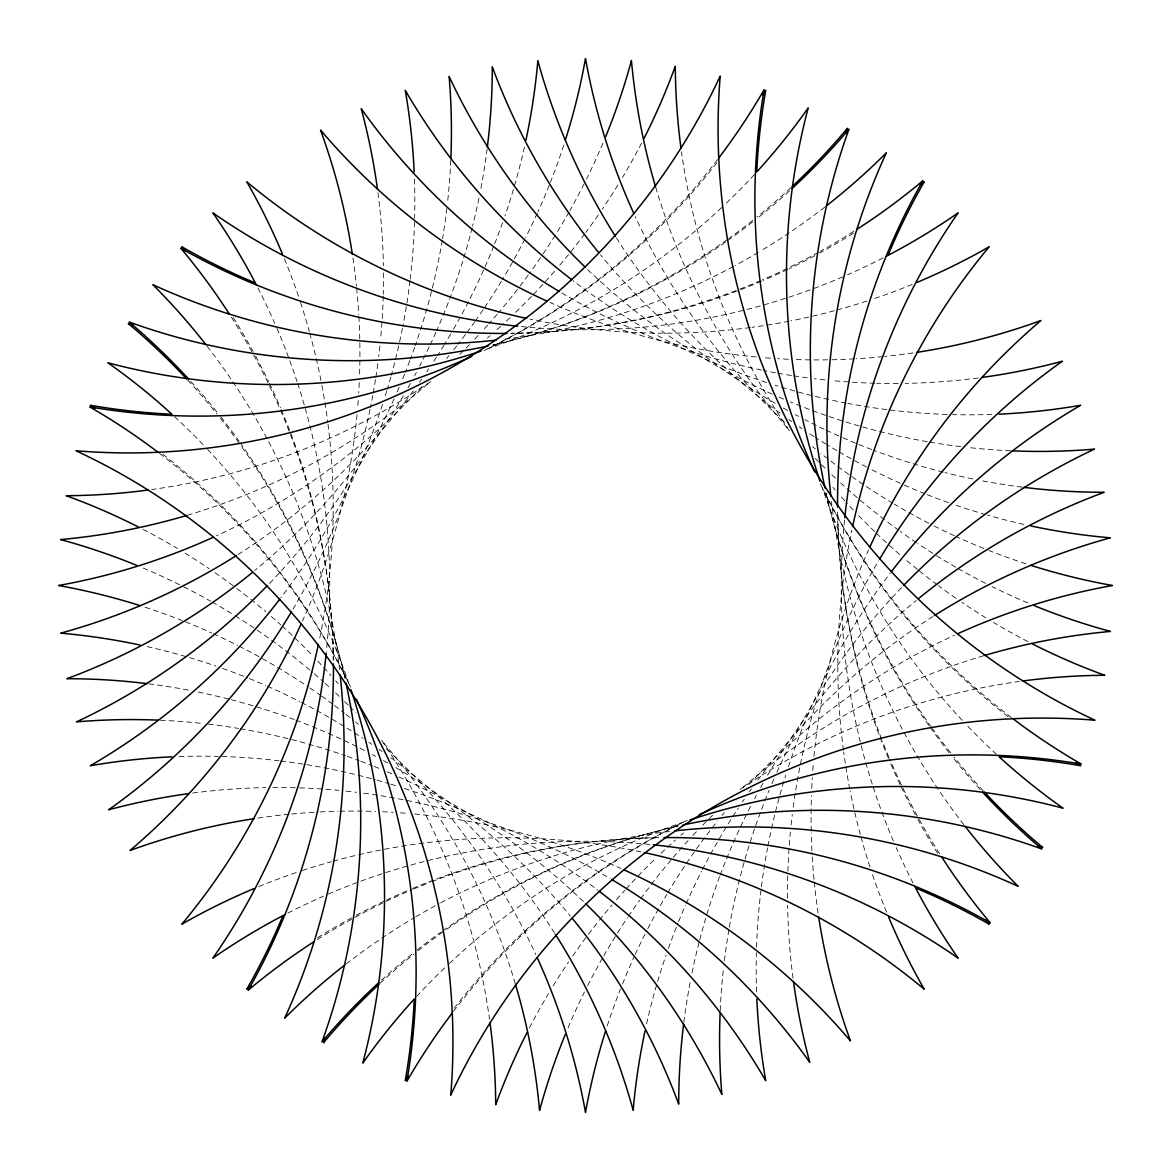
<?xml version="1.0" encoding="UTF-8"?>
<svg xmlns="http://www.w3.org/2000/svg" width="1171" height="1171" viewBox="0 0 1171 1171"><rect width="100%" height="100%" fill="white"/><g stroke="black" fill="none" stroke-linecap="round" stroke-linejoin="round"><path stroke-width="0.75" stroke-dasharray="5 3.75" d="M159.549 453.426A652.525 652.525 0 0 1 347.846 681.507M1011.451 717.574A652.525 652.525 0 0 1 823.154 489.493M717.574 159.549A652.525 652.525 0 0 1 489.493 347.846M453.426 1011.451A652.525 652.525 0 0 1 681.507 823.154M258.806 886.579A652.525 652.525 0 0 1 297.302 872.19M302.367 870.507A652.525 652.525 0 0 1 331.422 861.68M333.149 861.212A652.525 652.525 0 0 1 640.903 851.829M912.194 284.421A652.525 652.525 0 0 1 873.698 298.81M866.935 301.049A652.525 652.525 0 0 1 836.123 310.256M834.396 310.725A652.525 652.525 0 0 1 790.923 320.854M789.166 321.205A652.525 652.525 0 0 1 752.148 327.309M750.377 327.543A652.525 652.525 0 0 1 530.097 319.171M327.997 424.165A652.525 652.525 0 0 1 319.171 640.903M284.421 258.806A652.525 652.525 0 0 1 298.81 297.302M300.493 302.367A652.525 652.525 0 0 1 309.32 331.422M309.788 333.149A652.525 652.525 0 0 1 321.542 383.576M321.879 385.332A652.525 652.525 0 0 1 327.778 422.394M886.579 912.194A652.525 652.525 0 0 1 872.19 873.698M869.951 866.935A652.525 652.525 0 0 1 860.744 836.123M860.275 834.396A652.525 652.525 0 0 1 850.146 790.923M849.795 789.166A652.525 652.525 0 0 1 843.691 752.148M843.457 750.377A652.525 652.525 0 0 1 851.829 530.097M416.656 996.448A652.525 652.525 0 0 1 446.751 965.899M449.342 963.455A652.525 652.525 0 0 1 683.074 822.262M754.344 174.552A652.525 652.525 0 0 1 724.249 205.101M721.658 207.545A652.525 652.525 0 0 1 487.926 348.738M174.552 416.656A652.525 652.525 0 0 1 205.101 446.751M207.545 449.342A652.525 652.525 0 0 1 348.738 683.074M996.448 754.344A652.525 652.525 0 0 1 965.899 724.249M962.24 720.355A652.525 652.525 0 0 1 822.262 487.926M381.483 980.156A652.525 652.525 0 0 1 414.124 952.36M416.92 950.149A652.525 652.525 0 0 1 441.218 931.926M442.667 930.886A652.525 652.525 0 0 1 677.716 826.14M789.517 190.844A652.525 652.525 0 0 1 756.876 218.64M752.675 221.948A652.525 652.525 0 0 1 726.869 241.138M725.405 242.177A652.525 652.525 0 0 1 493.284 344.86M190.844 381.483A652.525 652.525 0 0 1 218.64 414.124M220.851 416.92A652.525 652.525 0 0 1 239.074 441.218M240.114 442.667A652.525 652.525 0 0 1 344.86 677.716M980.156 789.517A652.525 652.525 0 0 1 952.36 756.876M949.052 752.675A652.525 652.525 0 0 1 929.862 726.869M928.823 725.405A652.525 652.525 0 0 1 826.14 493.284M207.15 346.265A652.525 652.525 0 0 1 339.561 669.622M963.85 824.735A652.525 652.525 0 0 1 831.439 501.378M824.735 207.15A652.525 652.525 0 0 1 759.862 251.472M758.34 252.394A652.525 652.525 0 0 1 735.022 265.612M733.441 266.461A652.525 652.525 0 0 1 501.378 339.561M346.265 963.85A652.525 652.525 0 0 1 414.197 917.698M415.749 916.791A652.525 652.525 0 0 1 439.125 903.69M440.706 902.856A652.525 652.525 0 0 1 669.622 831.439M231.375 317.209A652.525 652.525 0 0 1 279.869 408.679M280.572 410.318A652.525 652.525 0 0 1 333.413 660.371M939.625 853.791A652.525 652.525 0 0 1 889.726 759.042M889.023 757.403A652.525 652.525 0 0 1 882.305 740.877M881.661 739.208A652.525 652.525 0 0 1 837.587 510.629M853.791 231.375A652.525 652.525 0 0 1 820.007 251.472M818.441 252.336A652.525 652.525 0 0 1 762.321 279.869M760.682 280.572A652.525 652.525 0 0 1 737.54 289.984M735.871 290.628A652.525 652.525 0 0 1 510.629 333.413M317.209 939.625A652.525 652.525 0 0 1 411.958 889.726M413.597 889.023A652.525 652.525 0 0 1 430.123 882.305M431.792 881.661A652.525 652.525 0 0 1 660.371 837.587M287.876 913.087A652.525 652.525 0 0 1 323.386 896.225M328.29 894.088A652.525 652.525 0 0 1 651.486 844.613M883.124 257.913A652.525 652.525 0 0 1 847.614 274.775M842.71 276.912A652.525 652.525 0 0 1 519.514 326.387M297.668 383.444A652.525 652.525 0 0 1 326.387 651.486M257.913 287.876A652.525 652.525 0 0 1 274.775 323.386M276.912 328.29A652.525 652.525 0 0 1 297.112 381.761M913.087 883.124A652.525 652.525 0 0 1 896.225 847.614M893.4 841.071A652.525 652.525 0 0 1 872.776 785.858M872.234 784.146A652.525 652.525 0 0 1 844.613 519.514M524.418 147.136A652.525 652.525 0 0 1 504.95 215.859M502.593 222.607A652.525 652.525 0 0 1 494.425 244.344M493.767 246.012A652.525 652.525 0 0 1 451.508 332.608M450.601 334.159A652.525 652.525 0 0 1 445.097 343.366M444.175 344.889A652.525 652.525 0 0 1 437.53 355.486M436.563 356.994A652.525 652.525 0 0 1 432.67 362.981M428.703 368.924A652.525 652.525 0 0 1 426.712 371.866M421.619 379.214A652.525 652.525 0 0 1 419.555 382.127M413.275 390.821A652.525 652.525 0 0 1 238.05 554.512M646.582 1023.864A652.525 652.525 0 0 1 666.05 955.141M668.407 948.393A652.525 652.525 0 0 1 677.907 923.333M678.58 921.679A652.525 652.525 0 0 1 685.503 905.242M686.221 903.602A652.525 652.525 0 0 1 701.546 871.312M702.366 869.716A652.525 652.525 0 0 1 738.33 808.019M742.297 802.076A652.525 652.525 0 0 1 744.288 799.134M749.381 791.786A652.525 652.525 0 0 1 751.445 788.873M757.725 780.179A652.525 652.525 0 0 1 932.95 616.488M1023.864 524.418A652.525 652.525 0 0 1 987.504 515.123M985.792 514.64A652.525 652.525 0 0 1 955.141 504.95M948.393 502.593A652.525 652.525 0 0 1 926.656 494.425M924.988 493.767A652.525 652.525 0 0 1 901.963 484.047M900.338 483.316A652.525 652.525 0 0 1 868.121 467.829M866.54 467.009A652.525 652.525 0 0 1 838.392 451.508M836.841 450.601A652.525 652.525 0 0 1 827.634 445.097M826.111 444.175A652.525 652.525 0 0 1 815.514 437.53M814.006 436.563A652.525 652.525 0 0 1 808.019 432.67M802.076 428.703A652.525 652.525 0 0 1 799.134 426.712M791.786 421.619A652.525 652.525 0 0 1 788.873 419.555M780.179 413.275A652.525 652.525 0 0 1 616.488 238.05M147.136 646.582A652.525 652.525 0 0 1 215.859 666.05M222.607 668.407A652.525 652.525 0 0 1 247.667 677.907M249.321 678.58A652.525 652.525 0 0 1 265.758 685.503M267.398 686.221A652.525 652.525 0 0 1 299.688 701.546M301.284 702.366A652.525 652.525 0 0 1 362.981 738.33M368.924 742.297A652.525 652.525 0 0 1 371.866 744.288M379.214 749.381A652.525 652.525 0 0 1 382.127 751.445M390.821 757.725A652.525 652.525 0 0 1 554.512 932.95M143.243 568.081A652.525 652.525 0 0 1 182.178 586.027M183.774 586.832A652.525 652.525 0 0 1 210.546 601.133M212.112 602.011A652.525 652.525 0 0 1 233.615 614.79M235.137 615.741A652.525 652.525 0 0 1 312.891 672.637M314.252 673.808A652.525 652.525 0 0 1 323.679 682.034M325.011 683.235A652.525 652.525 0 0 1 330.31 688.021M335.565 692.881A652.525 652.525 0 0 1 339.458 696.555M344.596 701.502A652.525 652.525 0 0 1 348.416 705.249M349.69 706.508A652.525 652.525 0 0 1 355.984 712.846M383.795 743.102A652.525 652.525 0 0 1 515.46 984.313M1027.757 602.919A652.525 652.525 0 0 1 992.013 586.569M985.631 583.363A652.525 652.525 0 0 1 957.336 568.096M955.785 567.203A652.525 652.525 0 0 1 934.356 554.322M932.848 553.371A652.525 652.525 0 0 1 917.888 543.637M916.41 542.627A652.525 652.525 0 0 1 900.265 531.4M898.816 530.346A652.525 652.525 0 0 1 885.905 520.758M884.486 519.675A652.525 652.525 0 0 1 840.69 482.979M835.435 478.119A652.525 652.525 0 0 1 831.542 474.445M825.131 468.254A652.525 652.525 0 0 1 820.051 463.233M818.792 461.974A652.525 652.525 0 0 1 815.016 458.154M787.205 427.898A652.525 652.525 0 0 1 655.54 186.687M602.919 143.243A652.525 652.525 0 0 1 586.569 178.987M584.168 183.774A652.525 652.525 0 0 1 569.867 210.546M568.989 212.112A652.525 652.525 0 0 1 556.21 233.615M555.259 235.137A652.525 652.525 0 0 1 541.631 256.083M540.621 257.547A652.525 652.525 0 0 1 529.292 273.633M528.238 275.068A652.525 652.525 0 0 1 518.592 287.934M517.494 289.339A652.525 652.525 0 0 1 498.363 312.891M497.192 314.252A652.525 652.525 0 0 1 488.966 323.679M487.765 325.011A652.525 652.525 0 0 1 482.979 330.31M478.119 335.565A652.525 652.525 0 0 1 474.445 339.458M469.498 344.596A652.525 652.525 0 0 1 458.154 355.984M427.898 383.795A652.525 652.525 0 0 1 186.687 515.46M568.081 1027.757A652.525 652.525 0 0 1 584.431 992.013M587.637 985.631A652.525 652.525 0 0 1 602.904 957.336M603.797 955.785A652.525 652.525 0 0 1 616.678 934.356M617.629 932.848A652.525 652.525 0 0 1 627.363 917.888M628.373 916.41A652.525 652.525 0 0 1 639.6 900.265M640.654 898.816A652.525 652.525 0 0 1 650.242 885.905M651.325 884.486A652.525 652.525 0 0 1 688.021 840.69M692.881 835.435A652.525 652.525 0 0 1 696.555 831.542M702.746 825.131A652.525 652.525 0 0 1 707.767 820.051M709.026 818.792A652.525 652.525 0 0 1 712.846 815.016M743.102 787.205A652.525 652.525 0 0 1 984.313 655.54M179.104 756.554A652.525 652.525 0 0 1 218.406 756.378M221.978 756.481A652.525 652.525 0 0 1 278.961 760.755M280.733 760.974A652.525 652.525 0 0 1 375.262 779.681M376.989 780.164A652.525 652.525 0 0 1 389.006 783.648M390.719 784.16A652.525 652.525 0 0 1 395.842 785.726M404.361 788.449A652.525 652.525 0 0 1 597.883 890.253M991.896 414.446A652.525 652.525 0 0 1 952.594 414.622M947.251 414.461A652.525 652.525 0 0 1 888.496 409.806M886.725 409.587A652.525 652.525 0 0 1 847.906 403.439M846.15 403.102A652.525 652.525 0 0 1 830.4 399.867M828.658 399.487A652.525 652.525 0 0 1 775.158 385.274M766.639 382.551A652.525 652.525 0 0 1 573.117 280.747M414.519 221.978A652.525 652.525 0 0 1 410.245 278.961M410.026 280.733A652.525 652.525 0 0 1 402.765 326.592M402.414 328.348A652.525 652.525 0 0 1 399.091 344.084M398.711 345.826A652.525 652.525 0 0 1 391.319 375.262M390.836 376.989A652.525 652.525 0 0 1 387.352 389.006M386.84 390.719A652.525 652.525 0 0 1 385.274 395.842M382.551 404.361A652.525 652.525 0 0 1 280.747 597.883M414.446 179.104A652.525 652.525 0 0 1 414.622 218.406M756.554 991.896A652.525 652.525 0 0 1 756.378 952.594M756.539 947.251A652.525 652.525 0 0 1 761.194 888.496M761.413 886.725A652.525 652.525 0 0 1 767.561 847.906M767.898 846.15A652.525 652.525 0 0 1 771.133 830.4M771.513 828.658A652.525 652.525 0 0 1 785.726 775.158M788.449 766.639A652.525 652.525 0 0 1 890.253 573.117M160.383 720.224A652.525 652.525 0 0 1 203.139 723.532M208.453 724.146A652.525 652.525 0 0 1 238.518 728.435M240.275 728.728A652.525 652.525 0 0 1 345.694 755.778M347.377 756.364A652.525 652.525 0 0 1 359.146 760.623M360.814 761.252A652.525 652.525 0 0 1 372.48 765.761M374.149 766.42A652.525 652.525 0 0 1 380.765 769.127M387.352 771.894A652.525 652.525 0 0 1 392.27 774.016M398.799 776.9A652.525 652.525 0 0 1 584.314 902.387M1010.617 450.776A652.525 652.525 0 0 1 967.861 447.468M960.776 446.634A652.525 652.525 0 0 1 928.969 441.965M927.198 441.657A652.525 652.525 0 0 1 790.235 401.873M783.648 399.106A652.525 652.525 0 0 1 778.73 396.984M772.201 394.1A652.525 652.525 0 0 1 586.686 268.613M450.776 160.383A652.525 652.525 0 0 1 447.468 203.139M446.854 208.453A652.525 652.525 0 0 1 442.565 238.518M442.272 240.275A652.525 652.525 0 0 1 415.222 345.694M414.636 347.377A652.525 652.525 0 0 1 410.377 359.146M409.748 360.814A652.525 652.525 0 0 1 405.239 372.48M404.58 374.149A652.525 652.525 0 0 1 401.873 380.765M399.106 387.352A652.525 652.525 0 0 1 396.984 392.27M394.1 398.799A652.525 652.525 0 0 1 268.613 584.314M720.224 1010.617A652.525 652.525 0 0 1 723.532 967.861M724.366 960.776A652.525 652.525 0 0 1 729.035 928.969M729.343 927.198A652.525 652.525 0 0 1 769.127 790.235M771.894 783.648A652.525 652.525 0 0 1 774.016 778.73M776.9 772.201A652.525 652.525 0 0 1 902.387 586.686M383.239 296.073A652.525 652.525 0 0 1 380.619 338.843M379.902 345.972A652.525 652.525 0 0 1 378.701 356.613M377.794 363.713A652.525 652.525 0 0 1 375.759 377.838M375.481 379.594A652.525 652.525 0 0 1 373.095 393.69M372.773 395.447A652.525 652.525 0 0 1 370.402 407.742M370.036 409.484A652.525 652.525 0 0 1 292.428 610.164M377.94 192.688A652.525 652.525 0 0 1 383.385 265.7M383.473 272.843A652.525 652.525 0 0 1 383.283 294.287M793.06 978.312A652.525 652.525 0 0 1 787.615 905.3M787.527 898.157A652.525 652.525 0 0 1 787.82 873.142M787.878 871.356A652.525 652.525 0 0 1 790.381 832.157M791.098 825.028A652.525 652.525 0 0 1 792.299 814.387M793.206 807.287A652.525 652.525 0 0 1 878.572 560.836M978.312 377.94A652.525 652.525 0 0 1 905.3 383.385M898.157 383.473A652.525 652.525 0 0 1 876.713 383.283M874.927 383.239A652.525 652.525 0 0 1 832.157 380.619M825.028 379.902A652.525 652.525 0 0 1 814.387 378.701M807.287 377.794A652.525 652.525 0 0 1 793.162 375.759M791.406 375.481A652.525 652.525 0 0 1 777.31 373.095M775.553 372.773A652.525 652.525 0 0 1 763.258 370.402M761.516 370.036A652.525 652.525 0 0 1 560.836 292.428M192.688 793.06A652.525 652.525 0 0 1 265.7 787.615M272.843 787.527A652.525 652.525 0 0 1 297.858 787.82M299.644 787.878A652.525 652.525 0 0 1 338.843 790.381M345.972 791.098A652.525 652.525 0 0 1 356.613 792.299M363.713 793.206A652.525 652.525 0 0 1 610.164 878.572M487.136 148.805A652.525 652.525 0 0 1 480.359 191.151M478.968 198.148A652.525 652.525 0 0 1 472.601 226.018M472.176 227.745A652.525 652.525 0 0 1 436.651 330.632M435.934 332.257A652.525 652.525 0 0 1 429.977 345.255M429.215 346.865A652.525 652.525 0 0 1 419.686 366.084M416.378 372.422A652.525 652.525 0 0 1 414.71 375.584M410.435 383.415A652.525 652.525 0 0 1 407.815 388.084M403.366 395.827A652.525 652.525 0 0 1 254.839 570.467M683.864 1022.195A652.525 652.525 0 0 1 690.641 979.849M692.032 972.852A652.525 652.525 0 0 1 699.277 941.528M699.716 939.786A652.525 652.525 0 0 1 719.565 876.772M720.194 875.103A652.525 652.525 0 0 1 751.314 804.916M754.622 798.578A652.525 652.525 0 0 1 756.29 795.416M760.565 787.585A652.525 652.525 0 0 1 763.185 782.916M767.634 775.173A652.525 652.525 0 0 1 916.161 600.533M1022.195 487.136A652.525 652.525 0 0 1 979.849 480.359M972.852 478.968A652.525 652.525 0 0 1 944.982 472.601M943.255 472.176A652.525 652.525 0 0 1 873.42 450.176M871.751 449.547A652.525 652.525 0 0 1 840.368 436.651M838.743 435.934A652.525 652.525 0 0 1 825.745 429.977M824.135 429.215A652.525 652.525 0 0 1 804.916 419.686M798.578 416.378A652.525 652.525 0 0 1 795.416 414.71M787.585 410.435A652.525 652.525 0 0 1 782.916 407.815M775.173 403.366A652.525 652.525 0 0 1 600.533 254.839M148.805 683.864A652.525 652.525 0 0 1 191.151 690.641M198.148 692.032A652.525 652.525 0 0 1 229.472 699.277M231.214 699.716A652.525 652.525 0 0 1 294.228 719.565M295.897 720.194A652.525 652.525 0 0 1 366.084 751.314M372.422 754.622A652.525 652.525 0 0 1 375.584 756.29M383.415 760.565A652.525 652.525 0 0 1 388.084 763.185M395.827 767.634A652.525 652.525 0 0 1 570.467 916.161M145.102 607.237A652.525 652.525 0 0 1 182.105 620.513M185.413 621.83A652.525 652.525 0 0 1 211.717 633.013M213.342 633.76A652.525 652.525 0 0 1 237.508 645.353M239.104 646.158A652.525 652.525 0 0 1 308.31 686.909M309.788 687.919A652.525 652.525 0 0 1 320.064 695.032M321.527 696.072A652.525 652.525 0 0 1 333.091 704.488M334.525 705.557A652.525 652.525 0 0 1 344.464 713.154M345.869 714.251A652.525 652.525 0 0 1 350.07 717.574M355.633 722.053A652.525 652.525 0 0 1 358.385 724.322M386.635 749.016A652.525 652.525 0 0 1 535.762 954.409M1025.898 563.763A652.525 652.525 0 0 1 988.895 550.487M983.933 548.496A652.525 652.525 0 0 1 956.034 536.508M954.409 535.762A652.525 652.525 0 0 1 930.316 524.037M928.72 523.217A652.525 652.525 0 0 1 894.351 504.159M892.814 503.252A652.525 652.525 0 0 1 820.93 453.426M815.367 448.947A652.525 652.525 0 0 1 812.615 446.678M784.365 421.984A652.525 652.525 0 0 1 635.238 216.591M563.763 145.102A652.525 652.525 0 0 1 550.487 182.105M549.17 185.413A652.525 652.525 0 0 1 537.987 211.717M537.24 213.342A652.525 652.525 0 0 1 525.647 237.508M524.842 239.104A652.525 652.525 0 0 1 502.33 279.708M501.408 281.245A652.525 652.525 0 0 1 484.091 308.31M483.081 309.788A652.525 652.525 0 0 1 475.968 320.064M474.928 321.527A652.525 652.525 0 0 1 466.512 333.091M465.443 334.525A652.525 652.525 0 0 1 457.846 344.464M456.749 345.869A652.525 652.525 0 0 1 453.426 350.07M448.947 355.633A652.525 652.525 0 0 1 446.678 358.385M421.984 386.635A652.525 652.525 0 0 1 216.591 535.762M607.237 1025.898A652.525 652.525 0 0 1 620.513 988.895M622.504 983.933A652.525 652.525 0 0 1 634.492 956.034M635.238 954.409A652.525 652.525 0 0 1 646.963 930.316M647.783 928.72A652.525 652.525 0 0 1 666.841 894.351M667.748 892.814A652.525 652.525 0 0 1 717.574 820.93M722.053 815.367A652.525 652.525 0 0 1 724.322 812.615M749.016 784.365A652.525 652.525 0 0 1 954.409 635.238M359.248 382.654A652.525 652.525 0 0 1 358.692 393.339M358.209 400.467A652.525 652.525 0 0 1 357.653 407.596M357.023 414.71A652.525 652.525 0 0 1 302.469 621.04M352.91 257.957A652.525 652.525 0 0 1 356.467 286.31M356.643 288.081A652.525 652.525 0 0 1 358.78 314.809M358.882 316.58A652.525 652.525 0 0 1 359.541 375.51M818.09 913.043A652.525 652.525 0 0 1 814.182 881.134M814.006 879.362A652.525 652.525 0 0 1 812.015 852.634M811.927 850.849A652.525 652.525 0 0 1 811.269 833.02M811.225 831.234A652.525 652.525 0 0 1 811.459 795.49M811.752 788.346A652.525 652.525 0 0 1 812.308 777.661M812.791 770.533A652.525 652.525 0 0 1 813.347 763.404M813.977 756.29A652.525 652.525 0 0 1 868.531 549.96M913.043 352.91A652.525 652.525 0 0 1 884.691 356.467M882.919 356.643A652.525 652.525 0 0 1 856.191 358.78M854.42 358.882A652.525 652.525 0 0 1 829.449 359.804M827.648 359.834A652.525 652.525 0 0 1 795.49 359.541M788.346 359.248A652.525 652.525 0 0 1 777.661 358.692M770.533 358.209A652.525 652.525 0 0 1 763.404 357.653M756.29 357.023A652.525 652.525 0 0 1 549.96 302.469M257.957 818.09A652.525 652.525 0 0 1 289.866 814.182M291.638 814.006A652.525 652.525 0 0 1 318.366 812.015M320.151 811.927A652.525 652.525 0 0 1 337.98 811.269M339.766 811.225A652.525 652.525 0 0 1 375.51 811.459M382.654 811.752A652.525 652.525 0 0 1 393.339 812.308M400.467 812.791A652.525 652.525 0 0 1 407.596 813.347M414.71 813.977A652.525 652.525 0 0 1 621.04 868.531M162.813 454.202A652.525 652.525 0 0 1 350.641 687.143M1008.187 716.798A652.525 652.525 0 0 1 820.359 483.857M716.798 162.813A652.525 652.525 0 0 1 483.857 350.641M454.202 1008.187A652.525 652.525 0 0 1 687.143 820.359M641.606 143.082A652.525 652.525 0 0 1 622.489 177.45M617.864 185.077A652.525 652.525 0 0 1 602.362 209.082M598.322 214.981A652.525 652.525 0 0 1 585.822 232.4M584.753 233.834A652.525 652.525 0 0 1 559.138 265.934M554.483 271.365A652.525 652.525 0 0 1 532.805 295.092M531.561 296.38A652.525 652.525 0 0 1 515.138 312.803M509.956 317.736A652.525 652.525 0 0 1 502.096 325.026M500.778 326.241A652.525 652.525 0 0 1 495.465 331.012M490.107 335.726A652.525 652.525 0 0 1 487.414 338.053M430.782 381.57A652.525 652.525 0 0 1 151.703 489.537M529.394 1027.918A652.525 652.525 0 0 1 548.511 993.55M553.136 985.923A652.525 652.525 0 0 1 568.638 961.918M572.678 956.019A652.525 652.525 0 0 1 587.315 935.746M588.398 934.312A652.525 652.525 0 0 1 598.235 921.621M599.347 920.23A652.525 652.525 0 0 1 611.862 905.066M616.517 899.635A652.525 652.525 0 0 1 624.816 890.282M626.017 888.95A652.525 652.525 0 0 1 655.862 858.197M661.044 853.264A652.525 652.525 0 0 1 675.535 839.988M680.893 835.274A652.525 652.525 0 0 1 683.586 832.947M740.218 789.43A652.525 652.525 0 0 1 1019.297 681.463M1027.918 641.606A652.525 652.525 0 0 1 993.55 622.489M985.923 617.864A652.525 652.525 0 0 1 961.918 602.362M956.019 598.322A652.525 652.525 0 0 1 938.6 585.822M937.166 584.753A652.525 652.525 0 0 1 918.84 570.54M917.449 569.413A652.525 652.525 0 0 1 905.066 559.138M899.635 554.483A652.525 652.525 0 0 1 887.633 543.783M886.315 542.568A652.525 652.525 0 0 1 875.908 532.805M874.62 531.561A652.525 652.525 0 0 1 858.197 515.138M853.264 509.956A652.525 652.525 0 0 1 845.974 502.096M844.759 500.778A652.525 652.525 0 0 1 839.988 495.465M835.274 490.107A652.525 652.525 0 0 1 832.947 487.414M789.43 430.782A652.525 652.525 0 0 1 681.463 151.703M143.082 529.394A652.525 652.525 0 0 1 177.45 548.511M185.077 553.136A652.525 652.525 0 0 1 209.082 568.638M214.981 572.678A652.525 652.525 0 0 1 235.254 587.315M236.688 588.398A652.525 652.525 0 0 1 249.379 598.235M250.77 599.347A652.525 652.525 0 0 1 265.934 611.862M271.365 616.517A652.525 652.525 0 0 1 280.718 624.816M282.05 626.017A652.525 652.525 0 0 1 312.803 655.862M317.736 661.044A652.525 652.525 0 0 1 331.012 675.535M335.726 680.893A652.525 652.525 0 0 1 338.053 683.586M381.57 740.218A652.525 652.525 0 0 1 489.537 1019.297M790.849 187.741A652.525 652.525 0 0 1 757.052 216.957M752.865 220.294A652.525 652.525 0 0 1 728.64 238.591M727.191 239.645A652.525 652.525 0 0 1 492.493 345.152M380.151 983.259A652.525 652.525 0 0 1 413.949 954.043M418.135 950.706A652.525 652.525 0 0 1 445.258 930.316M446.722 929.291A652.525 652.525 0 0 1 678.507 825.848M983.259 790.849A652.525 652.525 0 0 1 954.043 757.052M950.706 752.865A652.525 652.525 0 0 1 932.409 728.64M931.355 727.191A652.525 652.525 0 0 1 825.848 492.493M187.741 380.151A652.525 652.525 0 0 1 216.957 413.949M220.294 418.135A652.525 652.525 0 0 1 240.684 445.258M241.709 446.722A652.525 652.525 0 0 1 345.152 678.507M233.219 317.561A652.525 652.525 0 0 1 253.112 351.461M255.659 356.16A652.525 652.525 0 0 1 268.613 381.629M269.389 383.254A652.525 652.525 0 0 1 280.454 407.669M281.157 409.308A652.525 652.525 0 0 1 333.179 659.536M937.781 853.439A652.525 652.525 0 0 1 917.888 819.539M915.341 814.84A652.525 652.525 0 0 1 900.836 786.136M900.075 784.526A652.525 652.525 0 0 1 889.155 760.052M888.452 758.398A652.525 652.525 0 0 1 837.821 511.464M853.439 233.219A652.525 652.525 0 0 1 819.539 253.112M814.84 255.659A652.525 652.525 0 0 1 789.371 268.613M787.746 269.389A652.525 652.525 0 0 1 763.331 280.454M761.692 281.157A652.525 652.525 0 0 1 511.464 333.179M317.561 937.781A652.525 652.525 0 0 1 351.461 917.888M356.16 915.341A652.525 652.525 0 0 1 384.864 900.836M386.474 900.075A652.525 652.525 0 0 1 410.948 889.155M412.602 888.452A652.525 652.525 0 0 1 659.536 837.821"/><path stroke-width="1.5" d="M356.321 699.204A652.525 652.525 0 0 1 406.908 1081.257A652.525 652.525 0 0 1 452.343 1012.871M158.129 452.343A652.525 652.525 0 0 0 89.743 406.908A652.525 652.525 0 0 0 471.796 356.321M1012.871 718.657A652.525 652.525 0 0 0 1081.257 764.092A652.525 652.525 0 0 0 699.204 814.679M814.679 471.796A652.525 652.525 0 0 1 764.092 89.743A652.525 652.525 0 0 1 718.657 158.129M253.844 888.643A652.525 652.525 0 0 0 181.827 924.212A652.525 652.525 0 0 0 318.424 644.387M644.387 852.576A652.525 652.525 0 0 1 924.212 989.173A652.525 652.525 0 0 1 888.643 917.156M917.156 282.357A652.525 652.525 0 0 0 989.173 246.788A652.525 652.525 0 0 0 852.576 526.613M526.613 318.424A652.525 652.525 0 0 1 246.788 181.827A652.525 652.525 0 0 1 282.357 253.844M689.836 819.963A652.525 652.525 0 0 1 1063.078 808.195A652.525 652.525 0 0 1 999.083 756.759A652.525 652.525 0 0 1 1080.672 765.732A652.525 652.525 0 0 1 1076.061 763.024M481.164 351.037A652.525 652.525 0 0 1 107.922 362.805A652.525 652.525 0 0 1 171.917 414.241A652.525 652.525 0 0 1 90.328 405.268A652.525 652.525 0 0 1 94.939 407.976M351.037 689.836A652.525 652.525 0 0 1 362.805 1063.078A652.525 652.525 0 0 1 414.241 999.083A652.525 652.525 0 0 1 405.268 1080.672A652.525 652.525 0 0 1 407.976 1076.061M819.963 481.164A652.525 652.525 0 0 1 808.195 107.922A652.525 652.525 0 0 1 756.759 171.917A652.525 652.525 0 0 1 765.732 90.328A652.525 652.525 0 0 1 763.024 94.939M378.848 982.571A652.525 652.525 0 0 0 322.025 1041.853A652.525 652.525 0 0 0 346.001 682.942M682.942 824.999A652.525 652.525 0 0 1 1041.853 848.975A652.525 652.525 0 0 1 982.571 792.152M792.152 188.429A652.525 652.525 0 0 0 848.975 129.147A652.525 652.525 0 0 0 824.999 488.058M488.058 346.001A652.525 652.525 0 0 1 129.147 322.025A652.525 652.525 0 0 1 188.429 378.848M340.161 674.95A652.525 652.525 0 0 1 284.685 1018.155A652.525 652.525 0 0 1 344.86 964.948M206.052 344.86A652.525 652.525 0 0 0 152.845 284.685A652.525 652.525 0 0 0 496.05 340.161M964.948 826.14A652.525 652.525 0 0 0 1018.155 886.315A652.525 652.525 0 0 0 674.95 830.839M830.839 496.05A652.525 652.525 0 0 1 886.315 152.845A652.525 652.525 0 0 1 826.14 206.052M333.442 663.942A652.525 652.525 0 0 1 248.12 990.285A652.525 652.525 0 0 1 314.209 941.557M229.443 314.209A652.525 652.525 0 0 0 180.715 248.12A652.525 652.525 0 0 0 507.058 333.442M941.557 856.791A652.525 652.525 0 0 0 990.285 922.88A652.525 652.525 0 0 0 663.942 837.558M837.558 507.058A652.525 652.525 0 0 1 922.88 180.715A652.525 652.525 0 0 1 856.791 229.443M284.699 914.727A652.525 652.525 0 0 0 212.888 958.112A652.525 652.525 0 0 0 326.211 653.257M653.257 844.789A652.525 652.525 0 0 1 958.112 958.112A652.525 652.525 0 0 1 914.727 886.301M886.301 256.273A652.525 652.525 0 0 0 958.112 212.888A652.525 652.525 0 0 0 844.789 517.743M517.743 326.211A652.525 652.525 0 0 1 212.888 212.888A652.525 652.525 0 0 1 256.273 284.699M525.94 140.154A652.525 652.525 0 0 0 537.84 60.716A652.525 652.525 0 0 0 615.536 236.542M236.542 555.464A652.525 652.525 0 0 1 60.716 633.16A652.525 652.525 0 0 1 140.154 645.06M645.06 1030.846A652.525 652.525 0 0 0 633.16 1110.284A652.525 652.525 0 0 0 555.464 934.458M934.458 615.536A652.525 652.525 0 0 1 1110.284 537.84A652.525 652.525 0 0 1 1030.846 525.94M136.641 565.33A652.525 652.525 0 0 0 60.555 539.568A652.525 652.525 0 0 0 186.687 515.46M515.46 984.313A652.525 652.525 0 0 1 539.568 1110.445A652.525 652.525 0 0 1 565.33 1034.359M1034.359 605.67A652.525 652.525 0 0 0 1110.445 631.432A652.525 652.525 0 0 0 984.313 655.54M655.54 186.687A652.525 652.525 0 0 1 631.432 60.555A652.525 652.525 0 0 1 605.67 136.641M171.961 756.832A652.525 652.525 0 0 0 90.328 765.732A652.525 652.525 0 0 0 279.664 599.303M599.303 891.336A652.525 652.525 0 0 1 765.732 1080.672A652.525 652.525 0 0 1 756.832 999.039M999.039 414.168A652.525 652.525 0 0 0 1080.672 405.268A652.525 652.525 0 0 0 891.336 571.697M571.697 279.664A652.525 652.525 0 0 1 405.268 90.328A652.525 652.525 0 0 1 414.168 171.961M158.597 720.15A652.525 652.525 0 0 0 76.51 721.878A652.525 652.525 0 0 0 267.369 585.588M585.588 903.631A652.525 652.525 0 0 1 721.878 1094.49A652.525 652.525 0 0 1 720.15 1012.403M1012.403 450.85A652.525 652.525 0 0 0 1094.49 449.122A652.525 652.525 0 0 0 903.631 585.412M585.412 267.369A652.525 652.525 0 0 1 449.122 76.51A652.525 652.525 0 0 1 450.85 158.597M291.506 611.701A652.525 652.525 0 0 1 108.654 809.776A652.525 652.525 0 0 1 189.146 793.543M377.457 189.146A652.525 652.525 0 0 0 361.224 108.654A652.525 652.525 0 0 0 559.299 291.506M793.543 981.854A652.525 652.525 0 0 0 809.776 1062.346A652.525 652.525 0 0 0 611.701 879.494M879.494 559.299A652.525 652.525 0 0 1 1062.346 361.224A652.525 652.525 0 0 1 981.854 377.457M487.356 147.034A652.525 652.525 0 0 0 492.288 66.864A652.525 652.525 0 0 0 598.264 252.072M252.072 572.736A652.525 652.525 0 0 1 66.864 678.712A652.525 652.525 0 0 1 147.034 683.644M683.644 1023.966A652.525 652.525 0 0 0 678.712 1104.136A652.525 652.525 0 0 0 572.736 918.928M918.928 598.264A652.525 652.525 0 0 1 1104.136 492.288A652.525 652.525 0 0 1 1023.966 487.356M139.993 605.597A652.525 652.525 0 0 0 58.55 585.5A652.525 652.525 0 0 0 213.342 537.24M537.24 957.658A652.525 652.525 0 0 1 585.5 1112.45A652.525 652.525 0 0 1 605.597 1031.007M1031.007 565.403A652.525 652.525 0 0 0 1112.45 585.5A652.525 652.525 0 0 0 957.658 633.76M633.76 213.342A652.525 652.525 0 0 1 585.5 58.55A652.525 652.525 0 0 1 565.403 139.993M300.991 624.289A652.525 652.525 0 0 1 130.025 850.483A652.525 652.525 0 0 1 254.429 818.617M352.383 254.429A652.525 652.525 0 0 0 320.517 130.025A652.525 652.525 0 0 0 546.711 300.991M818.617 916.571A652.525 652.525 0 0 0 850.483 1040.975A652.525 652.525 0 0 0 624.289 870.009M870.009 546.711A652.525 652.525 0 0 1 1040.975 320.517A652.525 652.525 0 0 1 916.571 352.383M644.05 138.324A652.525 652.525 0 0 0 675.286 66.249A652.525 652.525 0 0 0 680.98 148.161M148.161 490.02A652.525 652.525 0 0 1 66.249 495.714A652.525 652.525 0 0 1 138.324 526.95M526.95 1032.676A652.525 652.525 0 0 0 495.714 1104.751A652.525 652.525 0 0 0 490.02 1022.839M1022.839 680.98A652.525 652.525 0 0 1 1104.751 675.286A652.525 652.525 0 0 1 1032.676 644.05M792.152 186.526A652.525 652.525 0 0 0 847.467 128.283A652.525 652.525 0 0 0 845.696 133.333M133.333 325.304A652.525 652.525 0 0 1 128.283 323.533A652.525 652.525 0 0 1 186.526 378.848M378.848 984.474A652.525 652.525 0 0 0 323.533 1042.717A652.525 652.525 0 0 0 325.304 1037.667M1037.667 845.696A652.525 652.525 0 0 1 1042.717 847.467A652.525 652.525 0 0 1 984.474 792.152M985.762 920.099A652.525 652.525 0 0 0 989.173 924.212A652.525 652.525 0 0 0 917.156 888.643M888.643 253.844A652.525 652.525 0 0 1 924.212 181.827A652.525 652.525 0 0 1 920.099 185.238M282.357 917.156A652.525 652.525 0 0 1 246.788 989.173A652.525 652.525 0 0 1 250.901 985.762M185.238 250.901A652.525 652.525 0 0 0 181.827 246.788A652.525 652.525 0 0 0 253.844 282.357M450.791 1094.944A652.525 652.525 0 0 0 76.056 450.791A652.525 652.525 0 0 0 720.209 76.056A652.525 652.525 0 0 0 1094.944 720.209A652.525 652.525 0 0 0 450.791 1094.944"/></g></svg>
